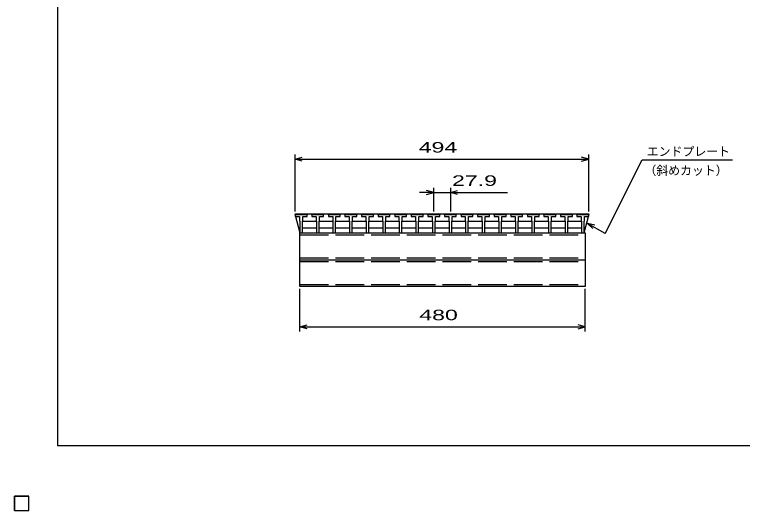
# Model space of a CAD drawing. Units: millimetres, scale not verified. Extents: x -1456 to 1385, y -1026 to 843.
# Drawn here: x -1456 to -231, y -1026 to -192 of the extents above; entities that cross this region are included whole.
import ezdxf
from ezdxf.enums import TextEntityAlignment as Align

# ---------------------------------------------------------------- set-up
doc = ezdxf.new("R2010")
doc.units = ezdxf.units.MM
doc.header["$LTSCALE"] = 8
doc.linetypes.add('DASHED', pattern=[7.5, 6, -1.5])
for name, color, linetype, lineweight in [('0_2', 150, 'Continuous', 25), ('16', 3, 'Continuous', 25), ('22', 2, 'Continuous', 25)]:
    doc.layers.add(name, color=color, linetype=linetype, lineweight=lineweight)
doc.styles.add('ベクトル', font='')
doc.styles.get('ベクトル').set_extended_font_data('ベクトル')

msp = doc.modelspace()

# ---------------------------------------------------------------- linework, layer by layer
at = {"layer": '0_2'}
for p, q in [((-1383.2, -917.2), (-1383.2, 842.8)), ((1384.8, -917.2), (-1383.2, -917.2))]:
    msp.add_line(p, q, dxfattribs=at)
at = {"layer": '16'}
for p, q in [((-983.8, -527.2), (-489.8, -527.2)), ((-983.8, -528.7), (-983.3, -527.2)), ((-983.8, -527.2), (-983.8, -529.2)), ((-983.8, -528.7), (-983.8, -531.7)), ((-963.8, -528.7), (-983.8, -528.7)), ((-983.8, -529.2), (-976.05, -559.2)), ((-983.8, -531.7), (-976.55, -531.7)), ((-983.3, -527.2), (-980.4, -527.2)), ((-980.4, -527.2), (-979.9, -528.7)), ((-976.55, -531.7), (-976.55, -538.7)), ((-976.55, -538.7), (-976.05, -539.2)), ((-975.75, -528.7), (-975.25, -527.2)), ((-975.25, -527.2), (-972.35, -527.2)), ((-972.35, -527.2), (-971.85, -528.7)), ((-971.55, -539.2), (-971.05, -538.7)), ((-971.05, -538.7), (-971.05, -531.7)), ((-971.05, -531.7), (-963.8, -531.7)), ((-967.7, -528.7), (-967.2, -527.2)), ((-967.2, -527.2), (-964.3, -527.2)), ((-964.3, -527.2), (-963.8, -528.7)), ((-963.8, -531.7), (-963.8, -528.7)), ((-955.9, -528.7), (-955.4, -527.2)), ((-955.9, -528.7), (-955.9, -531.7)), ((-935.9, -528.7), (-955.9, -528.7)), ((-955.9, -531.7), (-948.65, -531.7)), ((-955.4, -527.2), (-952.5, -527.2)), ((-952.5, -527.2), (-952, -528.7)), ((-948.65, -531.7), (-948.65, -538.7)), ((-948.65, -538.7), (-948.15, -539.2)), ((-947.85, -528.7), (-947.35, -527.2)), ((-947.35, -527.2), (-944.45, -527.2)), ((-944.45, -527.2), (-943.95, -528.7)), ((-943.65, -539.2), (-943.15, -538.7)), ((-943.15, -538.7), (-943.15, -531.7)), ((-943.15, -531.7), (-935.9, -531.7)), ((-939.8, -528.7), (-939.3, -527.2)), ((-939.3, -527.2), (-936.4, -527.2)), ((-936.4, -527.2), (-935.9, -528.7)), ((-935.9, -531.7), (-935.9, -528.7)), ((-928, -528.7), (-927.5, -527.2)), ((-928, -528.7), (-928, -531.7)), ((-908, -528.7), (-928, -528.7)), ((-928, -531.7), (-920.75, -531.7)), ((-927.5, -527.2), (-924.6, -527.2)), ((-924.6, -527.2), (-924.1, -528.7)), ((-920.75, -531.7), (-920.75, -538.7)), ((-920.75, -538.7), (-920.25, -539.2)), ((-919.95, -528.7), (-919.45, -527.2)), ((-919.45, -527.2), (-916.55, -527.2)), ((-916.55, -527.2), (-916.05, -528.7)), ((-915.75, -539.2), (-915.25, -538.7)), ((-915.25, -538.7), (-915.25, -531.7)), ((-915.25, -531.7), (-908, -531.7)), ((-911.9, -528.7), (-911.4, -527.2)), ((-911.4, -527.2), (-908.5, -527.2)), ((-908.5, -527.2), (-908, -528.7)), ((-908, -531.7), (-908, -528.7)), ((-900.1, -528.7), (-899.6, -527.2)), ((-900.1, -528.7), (-900.1, -531.7)), ((-880.1, -528.7), (-900.1, -528.7)), ((-900.1, -531.7), (-892.85, -531.7)), ((-899.6, -527.2), (-896.7, -527.2)), ((-896.7, -527.2), (-896.2, -528.7)), ((-892.85, -531.7), (-892.85, -538.7)), ((-892.85, -538.7), (-892.35, -539.2)), ((-892.05, -528.7), (-891.55, -527.2)), ((-891.55, -527.2), (-888.65, -527.2)), ((-888.65, -527.2), (-888.15, -528.7)), ((-887.85, -539.2), (-887.35, -538.7)), ((-887.35, -538.7), (-887.35, -531.7)), ((-887.35, -531.7), (-880.1, -531.7)), ((-884, -528.7), (-883.5, -527.2)), ((-883.5, -527.2), (-880.6, -527.2)), ((-880.6, -527.2), (-880.1, -528.7)), ((-880.1, -531.7), (-880.1, -528.7)), ((-872.2, -528.7), (-871.7, -527.2)), ((-872.2, -528.7), (-872.2, -531.7)), ((-852.2, -528.7), (-872.2, -528.7)), ((-872.2, -531.7), (-864.95, -531.7)), ((-871.7, -527.2), (-868.8, -527.2)), ((-868.8, -527.2), (-868.3, -528.7)), ((-864.95, -531.7), (-864.95, -538.7)), ((-864.95, -538.7), (-864.45, -539.2)), ((-864.15, -528.7), (-863.65, -527.2)), ((-863.65, -527.2), (-860.75, -527.2)), ((-860.75, -527.2), (-860.25, -528.7)), ((-859.95, -539.2), (-859.45, -538.7)), ((-859.45, -538.7), (-859.45, -531.7)), ((-859.45, -531.7), (-852.2, -531.7)), ((-856.1, -528.7), (-855.6, -527.2)), ((-855.6, -527.2), (-852.7, -527.2)), ((-852.7, -527.2), (-852.2, -528.7)), ((-852.2, -531.7), (-852.2, -528.7)), ((-844.3, -528.7), (-843.8, -527.2)), ((-844.3, -528.7), (-844.3, -531.7)), ((-824.3, -528.7), (-844.3, -528.7)), ((-844.3, -531.7), (-837.05, -531.7)), ((-843.8, -527.2), (-840.9, -527.2)), ((-840.9, -527.2), (-840.4, -528.7)), ((-837.05, -531.7), (-837.05, -538.7)), ((-837.05, -538.7), (-836.55, -539.2)), ((-836.25, -528.7), (-835.75, -527.2)), ((-835.75, -527.2), (-832.85, -527.2)), ((-832.85, -527.2), (-832.35, -528.7)), ((-832.05, -539.2), (-831.55, -538.7)), ((-831.55, -538.7), (-831.55, -531.7)), ((-831.55, -531.7), (-824.3, -531.7)), ((-828.2, -528.7), (-827.7, -527.2)), ((-827.7, -527.2), (-824.8, -527.2)), ((-824.8, -527.2), (-824.3, -528.7)), ((-824.3, -531.7), (-824.3, -528.7)), ((-816.4, -528.7), (-815.9, -527.2)), ((-816.4, -528.7), (-816.4, -531.7)), ((-796.4, -528.7), (-816.4, -528.7)), ((-816.4, -531.7), (-809.15, -531.7)), ((-815.9, -527.2), (-813, -527.2)), ((-813, -527.2), (-812.5, -528.7)), ((-809.15, -531.7), (-809.15, -538.7)), ((-809.15, -538.7), (-808.65, -539.2)), ((-808.35, -528.7), (-807.85, -527.2)), ((-807.85, -527.2), (-804.95, -527.2)), ((-804.95, -527.2), (-804.45, -528.7)), ((-804.15, -539.2), (-803.65, -538.7)), ((-803.65, -538.7), (-803.65, -531.7)), ((-803.65, -531.7), (-796.4, -531.7)), ((-800.3, -528.7), (-799.8, -527.2)), ((-799.8, -527.2), (-796.9, -527.2)), ((-796.9, -527.2), (-796.4, -528.7)), ((-796.4, -531.7), (-796.4, -528.7)), ((-788.5, -528.7), (-788, -527.2)), ((-788.5, -528.7), (-788.5, -531.7)), ((-768.5, -528.7), (-788.5, -528.7)), ((-788.5, -531.7), (-781.25, -531.7)), ((-788, -527.2), (-785.1, -527.2)), ((-785.1, -527.2), (-784.6, -528.7)), ((-781.25, -531.7), (-781.25, -538.7)), ((-781.25, -538.7), (-780.75, -539.2)), ((-780.45, -528.7), (-779.95, -527.2)), ((-779.95, -527.2), (-777.05, -527.2)), ((-777.05, -527.2), (-776.55, -528.7)), ((-776.25, -539.2), (-775.75, -538.7)), ((-775.75, -538.7), (-775.75, -531.7)), ((-775.75, -531.7), (-768.5, -531.7)), ((-772.4, -528.7), (-771.9, -527.2)), ((-771.9, -527.2), (-769, -527.2)), ((-769, -527.2), (-768.5, -528.7)), ((-768.5, -531.7), (-768.5, -528.7)), ((-760.6, -528.7), (-760.1, -527.2)), ((-760.6, -528.7), (-760.6, -531.7)), ((-740.6, -528.7), (-760.6, -528.7)), ((-760.6, -531.7), (-753.35, -531.7)), ((-760.1, -527.2), (-757.2, -527.2)), ((-757.2, -527.2), (-756.7, -528.7)), ((-753.35, -531.7), (-753.35, -538.7)), ((-753.35, -538.7), (-752.85, -539.2)), ((-752.55, -528.7), (-752.05, -527.2)), ((-752.05, -527.2), (-749.15, -527.2)), ((-749.15, -527.2), (-748.65, -528.7)), ((-748.35, -539.2), (-747.85, -538.7)), ((-747.85, -538.7), (-747.85, -531.7)), ((-747.85, -531.7), (-740.6, -531.7)), ((-744.5, -528.7), (-744, -527.2)), ((-744, -527.2), (-741.1, -527.2)), ((-741.1, -527.2), (-740.6, -528.7)), ((-740.6, -531.7), (-740.6, -528.7)), ((-732.7, -528.7), (-732.2, -527.2)), ((-732.7, -528.7), (-732.7, -531.7)), ((-712.7, -528.7), (-732.7, -528.7)), ((-732.7, -531.7), (-725.45, -531.7)), ((-732.2, -527.2), (-729.3, -527.2)), ((-729.3, -527.2), (-728.8, -528.7)), ((-725.45, -531.7), (-725.45, -538.7)), ((-725.45, -538.7), (-724.95, -539.2)), ((-724.65, -528.7), (-724.15, -527.2)), ((-724.15, -527.2), (-721.25, -527.2)), ((-721.25, -527.2), (-720.75, -528.7)), ((-720.45, -539.2), (-719.95, -538.7)), ((-719.95, -538.7), (-719.95, -531.7)), ((-719.95, -531.7), (-712.7, -531.7)), ((-716.6, -528.7), (-716.1, -527.2)), ((-716.1, -527.2), (-713.2, -527.2)), ((-713.2, -527.2), (-712.7, -528.7)), ((-712.7, -531.7), (-712.7, -528.7)), ((-704.8, -528.7), (-704.3, -527.2)), ((-704.8, -528.7), (-704.8, -531.7)), ((-684.8, -528.7), (-704.8, -528.7)), ((-704.8, -531.7), (-697.55, -531.7)), ((-704.3, -527.2), (-701.4, -527.2)), ((-701.4, -527.2), (-700.9, -528.7)), ((-697.55, -531.7), (-697.55, -538.7)), ((-697.55, -538.7), (-697.05, -539.2)), ((-696.75, -528.7), (-696.25, -527.2)), ((-696.25, -527.2), (-693.35, -527.2)), ((-693.35, -527.2), (-692.85, -528.7)), ((-692.55, -539.2), (-692.05, -538.7)), ((-692.05, -538.7), (-692.05, -531.7)), ((-692.05, -531.7), (-684.8, -531.7)), ((-688.7, -528.7), (-688.2, -527.2)), ((-688.2, -527.2), (-685.3, -527.2)), ((-685.3, -527.2), (-684.8, -528.7)), ((-684.8, -531.7), (-684.8, -528.7)), ((-676.9, -528.7), (-676.4, -527.2)), ((-676.9, -528.7), (-676.9, -531.7)), ((-656.9, -528.7), (-676.9, -528.7)), ((-676.9, -531.7), (-669.65, -531.7)), ((-676.4, -527.2), (-673.5, -527.2)), ((-673.5, -527.2), (-673, -528.7)), ((-669.65, -531.7), (-669.65, -538.7)), ((-669.65, -538.7), (-669.15, -539.2)), ((-668.85, -528.7), (-668.35, -527.2)), ((-668.35, -527.2), (-665.45, -527.2)), ((-665.45, -527.2), (-664.95, -528.7)), ((-664.65, -539.2), (-664.15, -538.7)), ((-664.15, -538.7), (-664.15, -531.7)), ((-664.15, -531.7), (-656.9, -531.7)), ((-660.8, -528.7), (-660.3, -527.2)), ((-660.3, -527.2), (-657.4, -527.2)), ((-657.4, -527.2), (-656.9, -528.7)), ((-656.9, -531.7), (-656.9, -528.7)), ((-649, -528.7), (-648.5, -527.2)), ((-649, -528.7), (-649, -531.7)), ((-629, -528.7), (-649, -528.7)), ((-649, -531.7), (-641.75, -531.7)), ((-648.5, -527.2), (-645.6, -527.2)), ((-645.6, -527.2), (-645.1, -528.7)), ((-641.75, -531.7), (-641.75, -538.7)), ((-641.75, -538.7), (-641.25, -539.2)), ((-640.95, -528.7), (-640.45, -527.2)), ((-640.45, -527.2), (-637.55, -527.2)), ((-637.55, -527.2), (-637.05, -528.7)), ((-636.75, -539.2), (-636.25, -538.7)), ((-636.25, -538.7), (-636.25, -531.7)), ((-636.25, -531.7), (-629, -531.7)), ((-632.9, -528.7), (-632.4, -527.2)), ((-632.4, -527.2), (-629.5, -527.2)), ((-629.5, -527.2), (-629, -528.7)), ((-629, -531.7), (-629, -528.7)), ((-621.1, -528.7), (-620.6, -527.2)), ((-621.1, -528.7), (-621.1, -531.7)), ((-601.1, -528.7), (-621.1, -528.7)), ((-621.1, -531.7), (-613.85, -531.7)), ((-620.6, -527.2), (-617.7, -527.2)), ((-617.7, -527.2), (-617.2, -528.7)), ((-613.85, -531.7), (-613.85, -538.7)), ((-613.85, -538.7), (-613.35, -539.2)), ((-613.05, -528.7), (-612.55, -527.2)), ((-612.55, -527.2), (-609.65, -527.2)), ((-609.65, -527.2), (-609.15, -528.7)), ((-608.85, -539.2), (-608.35, -538.7)), ((-608.35, -538.7), (-608.35, -531.7)), ((-608.35, -531.7), (-601.1, -531.7)), ((-605, -528.7), (-604.5, -527.2)), ((-604.5, -527.2), (-601.6, -527.2)), ((-601.6, -527.2), (-601.1, -528.7)), ((-601.1, -531.7), (-601.1, -528.7)), ((-593.2, -528.7), (-592.7, -527.2)), ((-593.2, -528.7), (-593.2, -531.7)), ((-573.2, -528.7), (-593.2, -528.7)), ((-593.2, -531.7), (-585.95, -531.7)), ((-592.7, -527.2), (-589.8, -527.2)), ((-589.8, -527.2), (-589.3, -528.7)), ((-585.95, -531.7), (-585.95, -538.7)), ((-585.95, -538.7), (-585.45, -539.2)), ((-585.15, -528.7), (-584.65, -527.2)), ((-584.65, -527.2), (-581.75, -527.2)), ((-581.75, -527.2), (-581.25, -528.7)), ((-580.95, -539.2), (-580.45, -538.7)), ((-580.45, -538.7), (-580.45, -531.7)), ((-580.45, -531.7), (-573.2, -531.7)), ((-577.1, -528.7), (-576.6, -527.2)), ((-576.6, -527.2), (-573.7, -527.2)), ((-573.7, -527.2), (-573.2, -528.7)), ((-573.2, -531.7), (-573.2, -528.7)), ((-565.3, -528.7), (-564.8, -527.2)), ((-565.3, -528.7), (-565.3, -531.7)), ((-545.3, -528.7), (-565.3, -528.7)), ((-565.3, -531.7), (-558.05, -531.7)), ((-564.8, -527.2), (-561.9, -527.2)), ((-561.9, -527.2), (-561.4, -528.7)), ((-558.05, -531.7), (-558.05, -538.7)), ((-558.05, -538.7), (-557.55, -539.2)), ((-557.25, -528.7), (-556.75, -527.2)), ((-556.75, -527.2), (-553.85, -527.2)), ((-553.85, -527.2), (-553.35, -528.7)), ((-553.05, -539.2), (-552.55, -538.7)), ((-552.55, -538.7), (-552.55, -531.7)), ((-552.55, -531.7), (-545.3, -531.7)), ((-549.2, -528.7), (-548.7, -527.2)), ((-548.7, -527.2), (-545.8, -527.2)), ((-545.8, -527.2), (-545.3, -528.7)), ((-545.3, -531.7), (-545.3, -528.7)), ((-537.4, -528.7), (-536.9, -527.2)), ((-537.4, -528.7), (-537.4, -531.7)), ((-517.4, -528.7), (-537.4, -528.7)), ((-537.4, -531.7), (-530.15, -531.7)), ((-536.9, -527.2), (-534, -527.2)), ((-534, -527.2), (-533.5, -528.7)), ((-530.15, -531.7), (-530.15, -538.7)), ((-530.15, -538.7), (-529.65, -539.2)), ((-529.35, -528.7), (-528.85, -527.2)), ((-528.85, -527.2), (-525.95, -527.2)), ((-525.95, -527.2), (-525.45, -528.7)), ((-525.15, -539.2), (-524.65, -538.7)), ((-524.65, -538.7), (-524.65, -531.7)), ((-524.65, -531.7), (-517.4, -531.7)), ((-521.3, -528.7), (-520.8, -527.2)), ((-520.8, -527.2), (-517.9, -527.2)), ((-517.9, -527.2), (-517.4, -528.7)), ((-517.4, -531.7), (-517.4, -528.7)), ((-509.8, -528.7), (-509.3, -527.2)), ((-509.8, -528.7), (-509.8, -531.7)), ((-489.8, -528.7), (-509.8, -528.7)), ((-509.8, -531.7), (-502.55, -531.7)), ((-509.3, -527.2), (-506.4, -527.2)), ((-506.4, -527.2), (-505.9, -528.7)), ((-502.55, -531.7), (-502.55, -538.7)), ((-502.55, -538.7), (-502.05, -539.2)), ((-501.75, -528.7), (-501.25, -527.2)), ((-501.25, -527.2), (-498.35, -527.2)), ((-498.35, -527.2), (-497.85, -528.7)), ((-497.55, -559.2), (-489.8, -529.2)), ((-497.55, -539.2), (-497.05, -538.7)), ((-497.05, -538.7), (-497.05, -531.7)), ((-497.05, -531.7), (-489.8, -531.7)), ((-493.7, -528.7), (-493.2, -527.2)), ((-493.2, -527.2), (-490.3, -527.2)), ((-490.3, -527.2), (-489.8, -528.7)), ((-489.8, -531.7), (-489.8, -528.7)), ((-976.05, -539.2), (-976.05, -559.2)), ((-971.55, -559.2), (-971.55, -539.2)), ((-971.55, -540.2), (-970.55, -539.2)), ((-970.55, -551.2), (-971.55, -550.2)), ((-970.55, -539.2), (-949.15, -539.2)), ((-949.15, -539.2), (-948.15, -540.2)), ((-948.15, -550.2), (-949.15, -551.2)), ((-948.15, -539.2), (-948.15, -559.2)), ((-943.65, -559.2), (-943.65, -539.2)), ((-943.65, -540.2), (-942.65, -539.2)), ((-942.65, -551.2), (-943.65, -550.2)), ((-942.65, -539.2), (-921.25, -539.2)), ((-921.25, -539.2), (-920.25, -540.2)), ((-920.25, -550.2), (-921.25, -551.2)), ((-920.25, -539.2), (-920.25, -559.2)), ((-915.75, -559.2), (-915.75, -539.2)), ((-915.75, -540.2), (-914.75, -539.2)), ((-914.75, -551.2), (-915.75, -550.2)), ((-914.75, -539.2), (-893.35, -539.2)), ((-893.35, -539.2), (-892.35, -540.2)), ((-892.35, -550.2), (-893.35, -551.2)), ((-892.35, -539.2), (-892.35, -559.2)), ((-887.85, -559.2), (-887.85, -539.2)), ((-887.85, -540.2), (-886.85, -539.2)), ((-886.85, -551.2), (-887.85, -550.2)), ((-886.85, -539.2), (-865.45, -539.2)), ((-865.45, -539.2), (-864.45, -540.2)), ((-864.45, -550.2), (-865.45, -551.2)), ((-864.45, -539.2), (-864.45, -559.2)), ((-859.95, -559.2), (-859.95, -539.2)), ((-859.95, -540.2), (-858.95, -539.2)), ((-858.95, -551.2), (-859.95, -550.2)), ((-858.95, -539.2), (-837.55, -539.2)), ((-837.55, -539.2), (-836.55, -540.2)), ((-836.55, -550.2), (-837.55, -551.2)), ((-836.55, -539.2), (-836.55, -559.2)), ((-832.05, -559.2), (-832.05, -539.2)), ((-832.05, -540.2), (-831.05, -539.2)), ((-831.05, -551.2), (-832.05, -550.2)), ((-831.05, -539.2), (-809.65, -539.2)), ((-809.65, -539.2), (-808.65, -540.2)), ((-808.65, -550.2), (-809.65, -551.2)), ((-808.65, -539.2), (-808.65, -559.2)), ((-804.15, -559.2), (-804.15, -539.2)), ((-804.15, -540.2), (-803.15, -539.2)), ((-803.15, -551.2), (-804.15, -550.2)), ((-803.15, -539.2), (-781.75, -539.2)), ((-781.75, -539.2), (-780.75, -540.2)), ((-780.75, -550.2), (-781.75, -551.2)), ((-780.75, -539.2), (-780.75, -559.2)), ((-776.25, -559.2), (-776.25, -539.2)), ((-776.25, -540.2), (-775.25, -539.2)), ((-775.25, -551.2), (-776.25, -550.2)), ((-775.25, -539.2), (-753.85, -539.2)), ((-753.85, -539.2), (-752.85, -540.2)), ((-752.85, -550.2), (-753.85, -551.2)), ((-752.85, -539.2), (-752.85, -559.2)), ((-748.35, -559.2), (-748.35, -539.2)), ((-748.35, -540.2), (-747.35, -539.2)), ((-747.35, -551.2), (-748.35, -550.2)), ((-747.35, -539.2), (-725.95, -539.2)), ((-725.95, -539.2), (-724.95, -540.2)), ((-724.95, -550.2), (-725.95, -551.2)), ((-724.95, -539.2), (-724.95, -559.2)), ((-720.45, -559.2), (-720.45, -539.2)), ((-720.45, -540.2), (-719.45, -539.2)), ((-719.45, -551.2), (-720.45, -550.2)), ((-719.45, -539.2), (-698.05, -539.2)), ((-698.05, -539.2), (-697.05, -540.2)), ((-697.05, -550.2), (-698.05, -551.2)), ((-697.05, -539.2), (-697.05, -559.2)), ((-692.55, -559.2), (-692.55, -539.2)), ((-692.55, -540.2), (-691.55, -539.2)), ((-691.55, -551.2), (-692.55, -550.2)), ((-691.55, -539.2), (-670.15, -539.2)), ((-670.15, -539.2), (-669.15, -540.2)), ((-669.15, -550.2), (-670.15, -551.2)), ((-669.15, -539.2), (-669.15, -559.2)), ((-664.65, -559.2), (-664.65, -539.2)), ((-664.65, -540.2), (-663.65, -539.2)), ((-663.65, -551.2), (-664.65, -550.2)), ((-663.65, -539.2), (-642.25, -539.2)), ((-642.25, -539.2), (-641.25, -540.2)), ((-641.25, -550.2), (-642.25, -551.2)), ((-641.25, -539.2), (-641.25, -559.2)), ((-636.75, -559.2), (-636.75, -539.2)), ((-636.75, -540.2), (-635.75, -539.2)), ((-635.75, -551.2), (-636.75, -550.2)), ((-635.75, -539.2), (-614.35, -539.2)), ((-614.35, -539.2), (-613.35, -540.2)), ((-613.35, -550.2), (-614.35, -551.2)), ((-613.35, -539.2), (-613.35, -559.2)), ((-608.85, -559.2), (-608.85, -539.2)), ((-608.85, -540.2), (-607.85, -539.2)), ((-607.85, -551.2), (-608.85, -550.2)), ((-607.85, -539.2), (-586.45, -539.2)), ((-586.45, -539.2), (-585.45, -540.2)), ((-585.45, -550.2), (-586.45, -551.2)), ((-585.45, -539.2), (-585.45, -559.2)), ((-580.95, -559.2), (-580.95, -539.2)), ((-580.95, -540.2), (-579.95, -539.2)), ((-579.95, -551.2), (-580.95, -550.2)), ((-579.95, -539.2), (-558.55, -539.2)), ((-558.55, -539.2), (-557.55, -540.2)), ((-557.55, -550.2), (-558.55, -551.2)), ((-557.55, -539.2), (-557.55, -559.2)), ((-553.05, -559.2), (-553.05, -539.2)), ((-553.05, -540.2), (-552.05, -539.2)), ((-552.05, -551.2), (-553.05, -550.2)), ((-552.05, -539.2), (-530.65, -539.2)), ((-530.65, -539.2), (-529.65, -540.2)), ((-529.65, -550.2), (-530.65, -551.2)), ((-529.65, -539.2), (-529.65, -559.2)), ((-525.15, -559.2), (-525.15, -539.2)), ((-525.15, -540.2), (-524.15, -539.2)), ((-524.15, -551.2), (-525.15, -550.2)), ((-524.15, -539.2), (-503.05, -539.2)), ((-503.05, -539.2), (-502.05, -540.2)), ((-502.05, -550.2), (-503.05, -551.2)), ((-502.05, -539.2), (-502.05, -559.2)), ((-497.55, -559.2), (-497.55, -539.2)), ((-976.05, -559.2), (-971.55, -559.2)), ((-976.05, -559.2), (-497.55, -559.2)), ((-975.8, -559.2), (-495.8, -559.2)), ((-975.8, -649.2), (-975.8, -559.2)), ((-949.15, -551.2), (-970.55, -551.2)), ((-948.15, -559.2), (-943.65, -559.2)), ((-921.25, -551.2), (-942.65, -551.2)), ((-920.25, -559.2), (-915.75, -559.2)), ((-893.35, -551.2), (-914.75, -551.2)), ((-892.35, -559.2), (-887.85, -559.2)), ((-865.45, -551.2), (-886.85, -551.2)), ((-864.45, -559.2), (-859.95, -559.2)), ((-837.55, -551.2), (-858.95, -551.2)), ((-836.55, -559.2), (-832.05, -559.2)), ((-809.65, -551.2), (-831.05, -551.2)), ((-808.65, -559.2), (-804.15, -559.2)), ((-781.75, -551.2), (-803.15, -551.2)), ((-780.75, -559.2), (-776.25, -559.2)), ((-753.85, -551.2), (-775.25, -551.2)), ((-752.85, -559.2), (-748.35, -559.2)), ((-725.95, -551.2), (-747.35, -551.2)), ((-724.95, -559.2), (-720.45, -559.2)), ((-698.05, -551.2), (-719.45, -551.2)), ((-697.05, -559.2), (-692.55, -559.2)), ((-670.15, -551.2), (-691.55, -551.2)), ((-669.15, -559.2), (-664.65, -559.2)), ((-642.25, -551.2), (-663.65, -551.2)), ((-641.25, -559.2), (-636.75, -559.2)), ((-614.35, -551.2), (-635.75, -551.2)), ((-613.35, -559.2), (-608.85, -559.2)), ((-586.45, -551.2), (-607.85, -551.2)), ((-585.45, -559.2), (-580.95, -559.2)), ((-558.55, -551.2), (-579.95, -551.2)), ((-557.55, -559.2), (-553.05, -559.2)), ((-530.65, -551.2), (-552.05, -551.2)), ((-529.65, -559.2), (-525.15, -559.2)), ((-503.05, -551.2), (-524.15, -551.2)), ((-502.05, -559.2), (-497.55, -559.2)), ((-495.8, -559.2), (-495.8, -649.2)), ((-975.8, -604.2), (-495.8, -604.2)), ((-495.8, -649.2), (-975.8, -649.2)), ((-1456, -1002), (-1432, -1002)), ((-1456, -1026), (-1456, -1002)), ((-1456, -1002), (-1432, -1002)), ((-1456, -1026), (-1456, -1002)), ((-1456, -1002), (-1432, -1002)), ((-1456, -1026), (-1456, -1002)), ((-1456, -1002), (-1432, -1002)), ((-1456, -1026), (-1456, -1002)), ((-1456, -1002), (-1432, -1002)), ((-1456, -1026), (-1456, -1002)), ((-1432, -1026), (-1432, -1002)), ((-1432, -1026), (-1432, -1002)), ((-1432, -1026), (-1432, -1002)), ((-1432, -1026), (-1432, -1002)), ((-1432, -1026), (-1432, -1002)), ((-1456, -1026), (-1432, -1026)), ((-1456, -1026), (-1432, -1026)), ((-1456, -1026), (-1432, -1026)), ((-1456, -1026), (-1432, -1026)), ((-1456, -1026), (-1432, -1026))]:
    msp.add_line(p, q, dxfattribs=at)
at = {"layer": '16', "linetype": 'DASHED'}
for p, q in [((-975.8, -562.4), (-495.8, -562.4)), ((-975.8, -601), (-495.8, -601)), ((-975.8, -607.4), (-495.8, -607.4)), ((-975.8, -646), (-495.8, -646))]:
    msp.add_line(p, q, dxfattribs=at)
at = {"layer": '22', "color": 4}
for p, q in [((-983.8, -523.2), (-983.8, -427.2)), ((-489.8, -523.2), (-489.8, -427.2)), ((-983.8, -435.2), (-971.8, -432)), ((-971.8, -438.4), (-983.8, -435.2)), ((-983.8, -435.2), (-489.8, -435.2)), ((-489.8, -435.2), (-501.8, -432)), ((-501.8, -438.4), (-489.8, -435.2)), ((-462.2, -560.32), (-400.2, -436.32)), ((-400.2, -436.32), (-248.2, -436.32)), ((-750.6, -491.2), (-762.6, -488)), ((-750.6, -523.2), (-750.6, -483.2)), ((-722.7, -483.2), (-722.7, -523.2)), ((-722.7, -491.2), (-710.7, -488)), ((-750.6, -491.2), (-774.6, -491.2)), ((-762.6, -494.4), (-750.6, -491.2)), ((-750.6, -491.2), (-722.7, -491.2)), ((-710.7, -494.4), (-722.7, -491.2)), ((-722.7, -491.2), (-626.7, -491.2)), ((-479.8, -546.4), (-491.8, -543.2)), ((-483, -552), (-491.8, -543.2)), ((-462.2, -560.32), (-491.8, -543.2)), ((-975.8, -725.2), (-975.8, -653.2)), ((-495.8, -725.2), (-495.8, -653.2)), ((-975.8, -717.2), (-963.8, -714)), ((-963.8, -720.4), (-975.8, -717.2)), ((-975.8, -717.2), (-495.8, -717.2)), ((-495.8, -717.2), (-507.8, -714)), ((-507.8, -720.4), (-495.8, -717.2))]:
    msp.add_line(p, q, dxfattribs=at)
at = {"layer": '22'}
for p, q in [((-1432, -1002), (-1456, -1002)), ((-1456, -1002), (-1456, -1026)), ((-1432, -1002), (-1456, -1002)), ((-1456, -1002), (-1456, -1026)), ((-1432, -1002), (-1456, -1002)), ((-1456, -1002), (-1456, -1026)), ((-1432, -1026), (-1432, -1002)), ((-1432, -1026), (-1432, -1002)), ((-1432, -1026), (-1432, -1002)), ((-1456, -1026), (-1432, -1026)), ((-1456, -1026), (-1432, -1026)), ((-1456, -1026), (-1432, -1026))]:
    msp.add_line(p, q, dxfattribs=at)

# ---------------------------------------------------------------- texts
at = {"layer": '22', "style": 'ベクトル', "width": 1.65}
for s, p in [(' 494 ', (-786.8, -415.2)), (' 27.9 ', (-730.7, -471.2)), (' 480 ', (-785.8, -697.2))]:
    msp.add_text(s, height=17.6, dxfattribs=at).set_placement(p, align=Align.MIDDLE_LEFT)
at = {"layer": '22', "style": 'ベクトル'}
for s, p in [('エンドプレート', (-392.2, -422.32)), ('（斜めカット）', (-396.2, -454.32))]:
    msp.add_text(s, height=14.66, dxfattribs=at).set_placement(p, align=Align.MIDDLE_LEFT)

doc.saveas('drawing.dxf')
